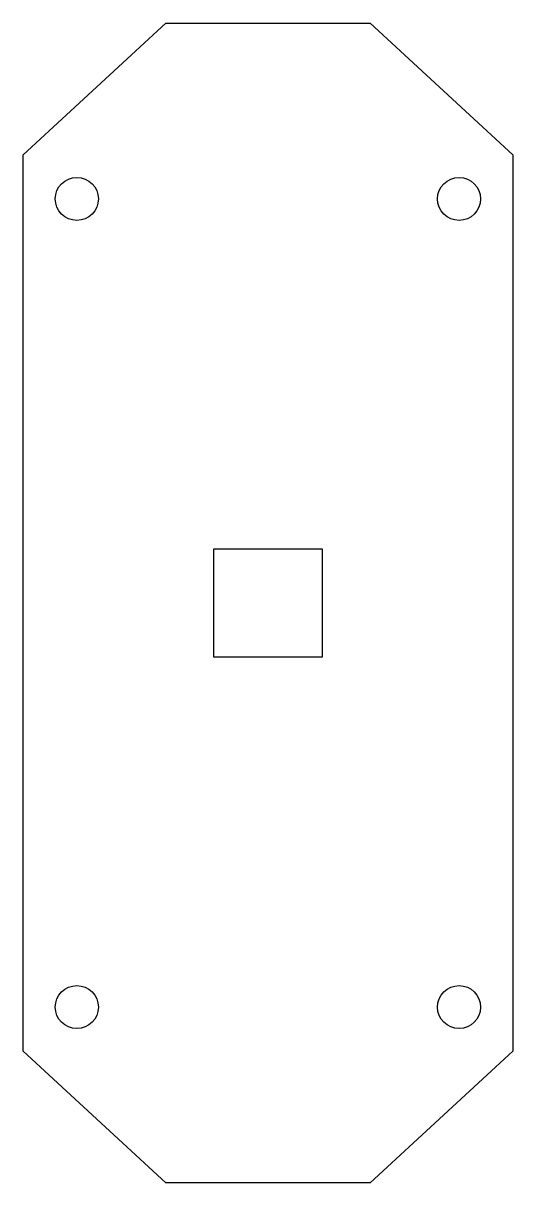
# Model space of a CAD drawing. Header units: metres. Extents: x 0 to 56, y -117 to 15.
import ezdxf

# ---------------------------------------------------------------- set-up
doc = ezdxf.new("R2010")
doc.units = ezdxf.units.M

msp = doc.modelspace()

# ---------------------------------------------------------------- linework, layer by layer
for p, q in [((0, 0), (16.22, 15)), ((16.22, 15), (39.47, 15)), ((39.47, 15), (55.69, 0)), ((0, -102), (0, 0)), ((0, 0), (0, 0)), ((55.69, 0), (55.69, -102)), ((21.69, -44.85), (33.99, -44.85)), ((21.69, -57.15), (21.69, -44.85)), ((33.99, -44.85), (33.99, -57.15)), ((33.99, -57.15), (21.69, -57.15)), ((16.22, -117), (0, -102)), ((55.69, -102), (39.47, -117)), ((39.47, -117), (16.22, -117))]:
    msp.add_line(p, q)
for centre in [(6.1, -5), (49.58, -5), (6.1, -97), (49.58, -97)]:
    msp.add_circle(centre, 2.45)

doc.saveas('drawing.dxf')
